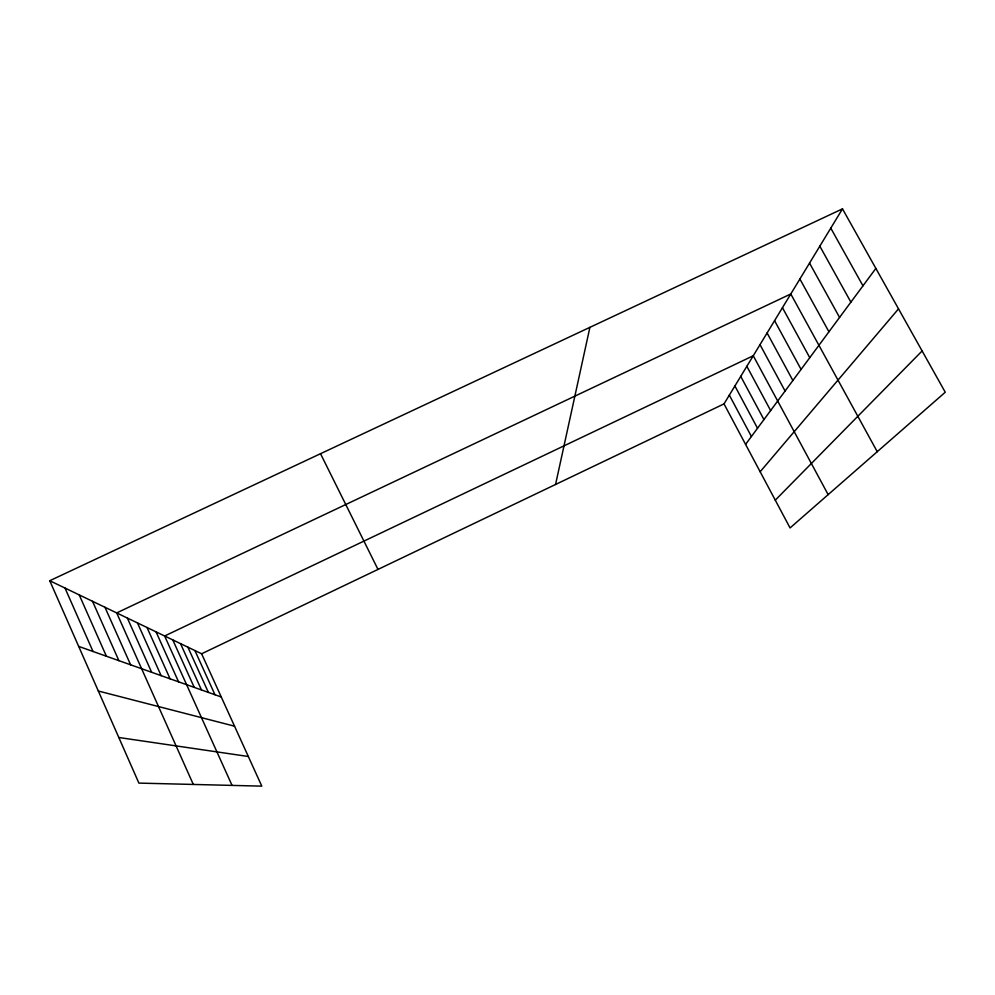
<?xml version="1.0" encoding="UTF-8"?>
<svg xmlns="http://www.w3.org/2000/svg" width="995" height="995" viewBox="0 0 995 995"><rect width="100%" height="100%" fill="white"/><g stroke="black" fill="none" stroke-linecap="round" stroke-linejoin="round"><path stroke-width="1.49" d="M555.558 484.478L589.898 327.355M724.012 403.895L842.491 208.863L945.25 392.229L790.067 527.935L724.012 403.895L201.624 653.777L49.75 580.719L842.491 208.863M745.578 444.379L875.861 268.414M760.155 471.767L898.522 308.86M775.279 500.174L922.116 350.949M118.803 737.494L248.327 756.498M98.331 691.015L234.546 726.188M78.667 646.389L221.263 696.973M830.788 228.141L862.963 285.839M819.83 246.175L850.887 302.144M809.544 263.09L839.569 317.43M799.893 278.998L828.934 331.795M877.242 451.705L790.789 293.973L116.689 612.92L193.304 784.446M782.456 307.691L809.768 357.69M774.57 320.676L801.087 369.406M767.095 332.977L792.878 380.5M760.006 344.656L785.08 391.023M828.151 494.627L753.265 355.75L164.635 635.992L232.046 785.403M746.847 366.309L770.627 410.549M740.728 376.371L763.924 419.604M734.907 385.973L757.518 428.248M729.335 395.127L751.412 436.494M320.527 453.708L377.988 569.414M201.624 653.777L261.797 786.137L138.89 783.102L49.75 580.719M194.92 650.556L214.982 694.746M187.893 647.173L208.403 692.408M180.518 643.628L201.487 689.958M172.782 639.909L194.236 687.383M156.053 631.862L178.565 681.824M147.024 627.509L170.083 678.814M137.472 622.92L161.128 675.642M127.372 618.069L151.65 672.284M104.985 607.298L130.619 664.822M92.523 601.303L118.902 660.668M79.227 594.898L106.403 656.227M64.998 588.057L93.02 651.489"/></g></svg>
